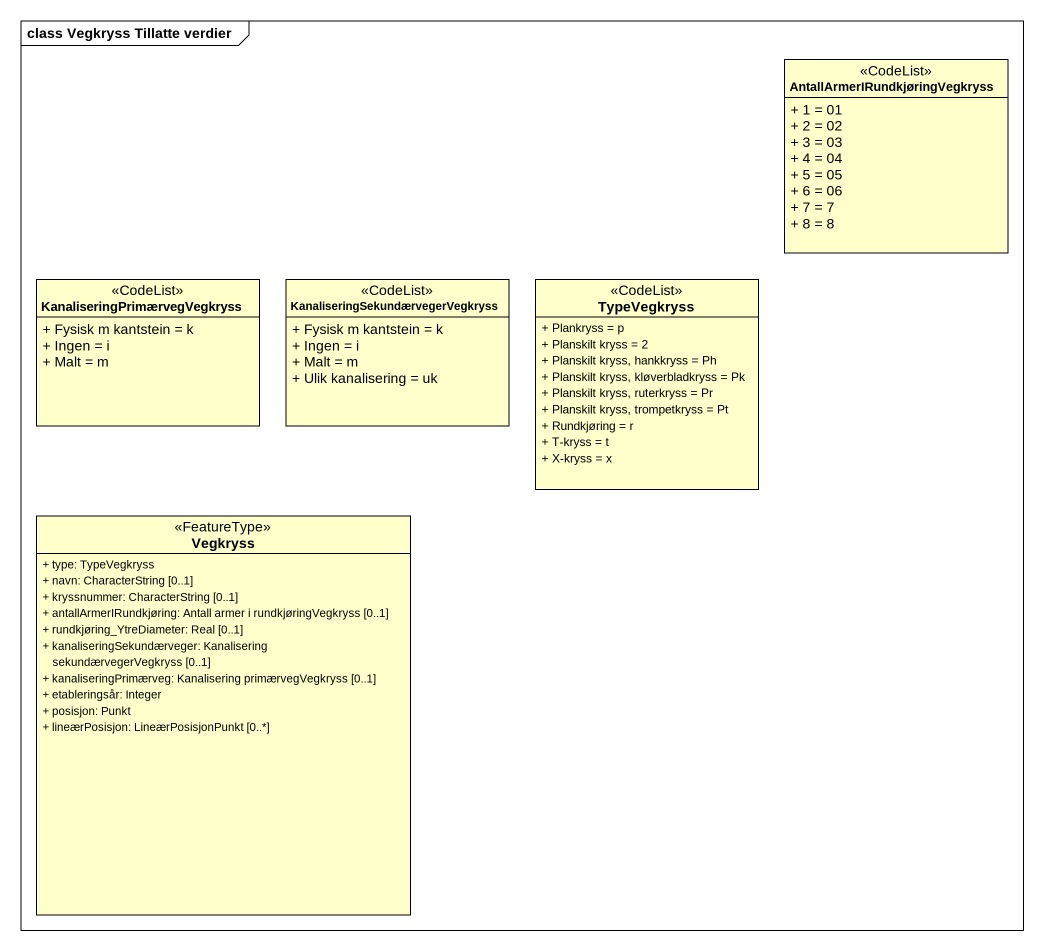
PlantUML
@startuml
mainframe class Vegkryss Tillatte verdier
hide circle
hide empty members
skinparam classAttributeIconSize 0
class "AntallArmerIRundkjøringVegkryss" as AntallArmerIRundkjøringVegkr <<CodeList>> {
  + 1 = 01
  + 2 = 02
  + 3 = 03
  + 4 = 04
  + 5 = 05
  + 6 = 06
  + 7 = 7
  + 8 = 8
}
class "KanaliseringPrimærvegVegkryss" as KanaliseringPrimærvegVegkrys <<CodeList>> {
  + Fysisk m kantstein = k
  + Ingen = i
  + Malt = m
}
class "KanaliseringSekundærvegerVegkryss" as KanaliseringSekundærvegerVeg <<CodeList>> {
  + Fysisk m kantstein = k
  + Ingen = i
  + Malt = m
  + Ulik kanalisering = uk
}
class TypeVegkryss <<CodeList>> {
  + Plankryss = p
  + Planskilt kryss = 2
  + Planskilt kryss, hankkryss = Ph
  + Planskilt kryss, kløverbladkryss = Pk
  + Planskilt kryss, ruterkryss = Pr
  + Planskilt kryss, trompetkryss = Pt
  + Rundkjøring = r
  + T-kryss = t
  + X-kryss = x
}
class Vegkryss <<FeatureType>> {
  + type: TypeVegkryss
  + navn: CharacterString [0..1]
  + kryssnummer: CharacterString [0..1]
  + antallArmerIRundkjøring: Antall armer i rundkjøringVegkryss [0..1]
  + rundkjøring_YtreDiameter: Real [0..1]
  + kanaliseringSekundærveger: Kanalisering sekundærvegerVegkryss [0..1]
  + kanaliseringPrimærveg: Kanalisering primærvegVegkryss [0..1]
  + etableringsår: Integer
  + posisjon: Punkt
  + lineærPosisjon: LineærPosisjonPunkt [0..*]
}
@enduml
